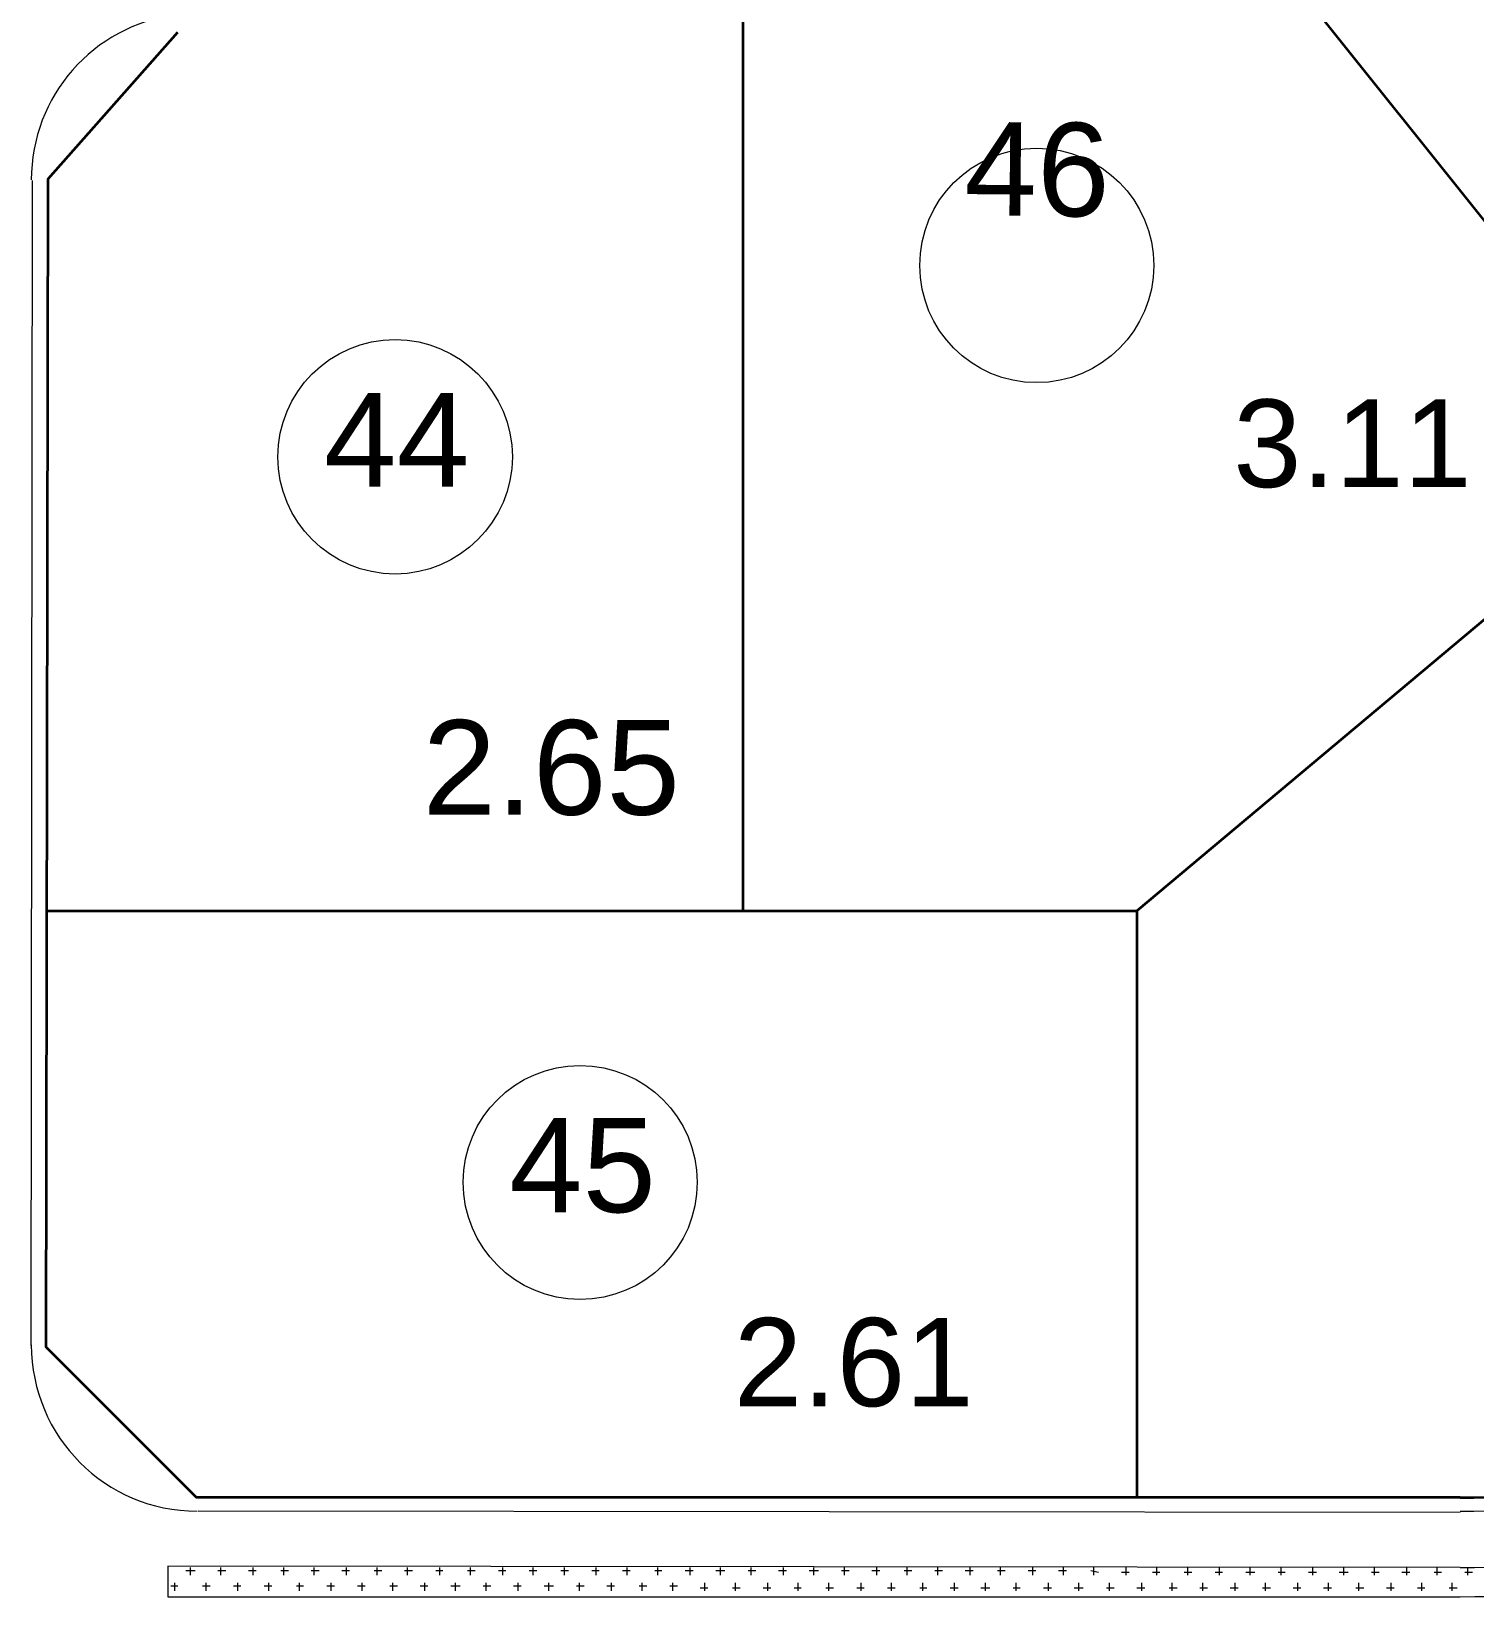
# Model space of a CAD drawing. Header units: millimetres. Extents: x -1787 to 4633, y 81 to 2259.
# Drawn here: x 3068.5 to 3361.9, y 1084.5 to 1402.8 of the extents above; entities that cross this region are included whole.
import ezdxf

# ---------------------------------------------------------------- set-up
doc = ezdxf.new("R2010")
doc.units = ezdxf.units.MM
doc.header["$MEASUREMENT"] = 0
doc.layers.get('0').update_dxf_attribs({"linetype": 'CONTINUOUS'})
doc.styles.add('Arial$001', font='arial.ttf', dxfattribs={"height": 2.232})

msp = doc.modelspace()

# ---------------------------------------------------------------- linework, layer by layer
at = {"color": 1, "linetype": 'Continuous', "lineweight": 35, "true_color": 0x000001}
for points in [[(3278.29629, 1471.25815), (3523.95988, 1164.17865), (3523.95988, 1164.17865)], [(3213.23192, 1224.01355), (3213.23192, 1435.1383), (3213.23192, 1435.1383)], [(3071.54969, 1224.01355), (3293.25501, 1224.01355), (3513.37932, 1408.62609)], [(3358.92746, 1104.70861), (3102.07522, 1104.70861), (3071.54969, 1135.23413), (3071.91454, 1372.8711), (3098.30514, 1402.66693)], [(3293.25501, 1224.01355), (3293.25501, 1104.70861), (3293.25501, 1104.70861)]]:
    msp.add_lwpolyline(points, dxfattribs=at)
at = {"color": 5, "linetype": 'Continuous', "lineweight": 20, "true_color": 0x000005}
for points in [[(3068.5093, 1135.59898), (3068.75254, 1372.50625), (3068.75254, 1372.50625)], [(3358.92746, 1101.66821), (3102.44007, 1101.91145), (3102.44007, 1101.91145)], [(3358.92746, 1090.47957), (3096.23767, 1090.72281), (3096.23767, 1084.52041), (3358.92746, 1084.52041)]]:
    msp.add_lwpolyline(points, dxfattribs=at)
at = {"color": 3, "linetype": 'Continuous', "lineweight": 15, "true_color": 0x000003}
for points in [[(3099.88614, 1089.8715), (3101.83199, 1089.8715), (3101.83199, 1089.8715)], [(3100.85906, 1088.89857), (3100.85906, 1090.47957), (3100.85906, 1090.47957)], [(3106.45338, 1089.8715), (3108.03439, 1089.8715), (3108.03439, 1089.8715)], [(3107.06146, 1088.89857), (3107.06146, 1090.47957), (3107.06146, 1090.47957)], [(3112.65578, 1089.8715), (3114.23679, 1089.8715), (3114.23679, 1089.8715)], [(3113.62871, 1088.89857), (3113.62871, 1090.47957), (3113.62871, 1090.47957)], [(3119.22303, 1089.8715), (3120.80403, 1089.8715), (3120.80403, 1089.8715)], [(3119.8311, 1088.89857), (3119.8311, 1090.47957), (3119.8311, 1090.47957)], [(3125.42542, 1089.8715), (3127.00643, 1089.8715), (3127.00643, 1089.8715)], [(3126.0335, 1088.89857), (3126.0335, 1090.47957), (3126.0335, 1090.47957)], [(3131.62782, 1089.8715), (3133.20883, 1089.8715), (3133.20883, 1089.8715)], [(3132.60075, 1088.89857), (3132.60075, 1090.47957), (3132.60075, 1090.47957)], [(3138.19507, 1089.8715), (3139.77607, 1089.8715), (3139.77607, 1089.8715)], [(3138.80314, 1088.89857), (3138.80314, 1090.47957), (3138.80314, 1090.47957)], [(3144.39746, 1089.8715), (3145.97847, 1089.8715), (3145.97847, 1089.8715)], [(3145.00554, 1088.89857), (3145.00554, 1090.47957), (3145.00554, 1090.47957)], [(3150.72148, 1089.8715), (3152.18087, 1089.8715), (3152.18087, 1089.8715)], [(3151.57279, 1088.89857), (3151.57279, 1090.47957), (3151.57279, 1090.47957)], [(3157.16711, 1089.8715), (3158.74811, 1089.8715), (3158.74811, 1089.8715)], [(3157.77518, 1088.89857), (3157.77518, 1090.47957), (3157.77518, 1090.47957)], [(3163.49112, 1089.8715), (3164.95051, 1089.8715), (3164.95051, 1089.8715)], [(3164.34243, 1088.89857), (3164.34243, 1090.47957), (3164.34243, 1090.47957)], [(3169.69352, 1089.8715), (3171.27452, 1089.8715), (3171.27452, 1089.8715)], [(3170.54483, 1088.89857), (3170.54483, 1090.47957), (3170.54483, 1090.47957)], [(3176.13915, 1089.8715), (3177.72015, 1089.8715), (3177.72015, 1089.8715)], [(3176.86884, 1088.89857), (3176.86884, 1090.47957), (3176.86884, 1090.47957)], [(3182.46316, 1089.8715), (3183.92255, 1089.8715), (3183.92255, 1089.8715)], [(3183.31447, 1088.89857), (3183.31447, 1090.47957), (3183.31447, 1090.47957)], [(3188.66556, 1089.8715), (3190.24656, 1089.8715), (3190.24656, 1089.8715)], [(3189.63848, 1088.89857), (3189.63848, 1090.47957), (3189.63848, 1090.47957)], [(3195.2328, 1089.8715), (3196.69219, 1089.8715), (3196.69219, 1089.8715)], [(3195.84088, 1088.89857), (3195.84088, 1090.47957), (3195.84088, 1090.47957)], [(3201.4352, 1089.8715), (3203.0162, 1089.8715), (3203.0162, 1089.8715)], [(3202.40813, 1088.89857), (3202.40813, 1090.47957), (3202.40813, 1090.47957)], [(3207.6376, 1089.8715), (3209.46183, 1089.8715), (3209.46183, 1089.8715)], [(3208.61052, 1088.89857), (3208.61052, 1090.47957), (3208.61052, 1090.47957)], [(3214.20484, 1089.8715), (3215.78585, 1089.8715), (3215.78585, 1089.8715)], [(3214.81292, 1088.89857), (3214.81292, 1090.47957), (3214.81292, 1090.47957)], [(3220.40724, 1089.8715), (3221.98824, 1089.8715), (3221.98824, 1089.8715)], [(3221.38017, 1088.89857), (3221.38017, 1090.47957), (3221.38017, 1090.47957)], [(3226.60964, 1089.8715), (3228.55549, 1089.8715), (3228.55549, 1089.8715)], [(3227.58256, 1088.89857), (3227.58256, 1090.47957), (3227.58256, 1090.47957)], [(3233.17688, 1089.8715), (3234.75789, 1089.8715), (3234.75789, 1089.8715)], [(3233.78496, 1088.89857), (3233.78496, 1090.47957), (3233.78496, 1090.47957)], [(3239.37928, 1089.8715), (3240.96028, 1089.8715), (3240.96028, 1089.8715)], [(3240.35221, 1088.89857), (3240.35221, 1090.47957), (3240.35221, 1090.47957)], [(3245.94653, 1089.8715), (3247.52753, 1089.8715), (3247.52753, 1089.8715)], [(3246.5546, 1088.89857), (3246.5546, 1090.47957), (3246.5546, 1090.47957)], [(3252.14892, 1089.8715), (3253.72993, 1089.8715), (3253.72993, 1089.8715)], [(3252.757, 1088.89857), (3252.757, 1090.47957), (3252.757, 1090.47957)], [(3258.35132, 1089.8715), (3259.93232, 1089.8715), (3259.93232, 1089.8715)], [(3259.32425, 1088.89857), (3259.32425, 1090.47957), (3259.32425, 1090.47957)], [(3264.91857, 1089.8715), (3266.49957, 1089.8715), (3266.49957, 1089.8715)], [(3265.52664, 1088.89857), (3265.52664, 1090.47957), (3265.52664, 1090.47957)], [(3271.12096, 1089.8715), (3272.70197, 1089.8715), (3272.70197, 1089.8715)], [(3272.09389, 1088.89857), (3272.09389, 1090.47957), (3272.09389, 1090.47957)], [(3277.32336, 1089.8715), (3278.90436, 1089.8715), (3278.90436, 1089.8715)], [(3278.29629, 1088.89857), (3278.29629, 1090.47957), (3278.29629, 1090.47957)], [(3283.89061, 1089.8715), (3285.47161, 1089.50665), (3285.47161, 1089.50665)], [(3284.49868, 1088.89857), (3284.49868, 1090.47957), (3284.49868, 1090.47957)], [(3290.093, 1089.50665), (3291.67401, 1089.50665), (3291.67401, 1089.50665)], [(3291.06593, 1088.89857), (3291.06593, 1090.47957), (3291.06593, 1090.47957)], [(3296.41702, 1089.50665), (3297.8764, 1089.50665), (3297.8764, 1089.50665)], [(3297.26833, 1088.89857), (3297.26833, 1090.47957), (3297.26833, 1090.47957)], [(3302.86265, 1089.50665), (3304.44365, 1089.50665), (3304.44365, 1089.50665)], [(3303.59234, 1088.89857), (3303.59234, 1090.47957), (3303.59234, 1090.47957)], [(3309.18666, 1089.50665), (3310.64605, 1089.50665), (3310.64605, 1089.50665)], [(3310.03797, 1088.89857), (3310.03797, 1090.47957), (3310.03797, 1090.47957)], [(3315.38906, 1089.50665), (3317.21329, 1089.50665), (3317.21329, 1089.50665)], [(3316.24037, 1088.89857), (3316.24037, 1090.47957), (3316.24037, 1090.47957)], [(3321.9563, 1089.50665), (3323.41569, 1089.50665), (3323.41569, 1089.50665)], [(3322.56438, 1088.89857), (3322.56438, 1090.47957), (3322.56438, 1090.47957)], [(3328.1587, 1089.50665), (3329.7397, 1089.50665), (3329.7397, 1089.50665)], [(3329.01001, 1088.89857), (3329.01001, 1090.47957), (3329.01001, 1090.47957)], [(3334.3611, 1089.50665), (3336.18533, 1089.50665), (3336.18533, 1089.50665)], [(3335.33402, 1088.89857), (3335.33402, 1090.47957), (3335.33402, 1090.47957)], [(3340.92834, 1089.50665), (3342.50934, 1089.50665), (3342.50934, 1089.50665)], [(3341.53642, 1088.89857), (3341.53642, 1090.47957), (3341.53642, 1090.47957)], [(3347.13074, 1089.50665), (3348.71174, 1089.50665), (3348.71174, 1089.50665)], [(3348.10366, 1088.89857), (3348.10366, 1090.47957), (3348.10366, 1090.47957)], [(3353.69798, 1089.50665), (3355.15737, 1089.50665), (3355.15737, 1089.50665)], [(3354.30606, 1088.89857), (3354.30606, 1090.47957), (3354.30606, 1090.47957)], [(3359.90038, 1089.50665), (3361.48138, 1089.50665), (3361.48138, 1089.50665)], [(3360.50846, 1088.89857), (3360.50846, 1090.47957), (3360.50846, 1090.47957)], [(3096.84575, 1086.70949), (3098.30514, 1086.70949), (3098.30514, 1086.70949)], [(3097.69706, 1085.73656), (3097.69706, 1087.31757), (3097.69706, 1087.31757)], [(3103.29138, 1086.70949), (3104.87238, 1086.70949), (3104.87238, 1086.70949)], [(3104.02107, 1085.73656), (3104.02107, 1087.31757), (3104.02107, 1087.31757)], [(3109.61539, 1086.70949), (3111.07478, 1086.70949), (3111.07478, 1086.70949)], [(3110.4667, 1085.73656), (3110.4667, 1087.31757), (3110.4667, 1087.31757)], [(3115.81779, 1086.70949), (3117.39879, 1086.70949), (3117.39879, 1086.70949)], [(3116.79071, 1085.73656), (3116.79071, 1087.31757), (3116.79071, 1087.31757)], [(3122.38503, 1086.70949), (3123.84442, 1086.70949), (3123.84442, 1086.70949)], [(3122.99311, 1085.73656), (3122.99311, 1087.31757), (3122.99311, 1087.31757)], [(3128.58743, 1086.70949), (3130.16843, 1086.70949), (3130.16843, 1086.70949)], [(3129.43874, 1085.73656), (3129.43874, 1087.31757), (3129.43874, 1087.31757)], [(3134.78983, 1086.70949), (3136.37083, 1086.70949), (3136.37083, 1086.70949)], [(3135.76275, 1085.73656), (3135.76275, 1087.31757), (3135.76275, 1087.31757)], [(3141.35707, 1086.70949), (3142.93808, 1086.70949), (3142.93808, 1086.70949)], [(3141.96515, 1085.73656), (3141.96515, 1087.31757), (3141.96515, 1087.31757)], [(3147.55947, 1086.70949), (3149.14047, 1086.70949), (3149.14047, 1086.70949)], [(3148.5324, 1085.73656), (3148.5324, 1087.31757), (3148.5324, 1087.31757)], [(3153.76187, 1086.70949), (3155.70772, 1086.70949), (3155.70772, 1086.70949)], [(3154.73479, 1085.73656), (3154.73479, 1087.31757), (3154.73479, 1087.31757)], [(3160.32911, 1086.70949), (3161.91012, 1086.70949), (3161.91012, 1086.70949)], [(3160.93719, 1085.73656), (3160.93719, 1087.31757), (3160.93719, 1087.31757)], [(3166.53151, 1086.70949), (3168.11251, 1086.70949), (3168.11251, 1086.70949)], [(3167.50444, 1085.73656), (3167.50444, 1087.31757), (3167.50444, 1087.31757)], [(3172.73391, 1086.70949), (3174.67976, 1086.70949), (3174.67976, 1086.70949)], [(3173.70683, 1085.73656), (3173.70683, 1087.31757), (3173.70683, 1087.31757)], [(3179.30115, 1086.70949), (3180.88216, 1086.70949), (3180.88216, 1086.70949)], [(3179.90923, 1085.73656), (3179.90923, 1087.31757), (3179.90923, 1087.31757)], [(3185.50355, 1086.70949), (3187.08455, 1086.70949), (3187.08455, 1086.70949)], [(3186.47648, 1085.73656), (3186.47648, 1087.31757), (3186.47648, 1087.31757)], [(3192.0708, 1086.70949), (3193.6518, 1086.70949), (3193.6518, 1086.70949)], [(3192.67887, 1085.73656), (3192.67887, 1087.31757), (3192.67887, 1087.31757)], [(3198.27319, 1086.70949), (3199.8542, 1086.70949), (3199.8542, 1086.70949)], [(3198.88127, 1085.73656), (3198.88127, 1087.31757), (3198.88127, 1087.31757)], [(3204.47559, 1086.34464), (3206.05659, 1086.34464), (3206.05659, 1086.34464)], [(3205.44852, 1085.73656), (3205.44852, 1087.31757), (3205.44852, 1087.31757)], [(3211.04284, 1086.34464), (3212.62384, 1086.34464), (3212.62384, 1086.34464)], [(3211.65091, 1085.73656), (3211.65091, 1087.31757), (3211.65091, 1087.31757)], [(3217.24523, 1086.34464), (3218.82624, 1086.34464), (3218.82624, 1086.34464)], [(3218.21816, 1085.73656), (3218.21816, 1087.31757), (3218.21816, 1087.31757)], [(3223.56925, 1086.34464), (3225.02863, 1086.34464), (3225.02863, 1086.34464)], [(3224.42056, 1085.73656), (3224.42056, 1087.31757), (3224.42056, 1087.31757)], [(3230.01488, 1086.34464), (3231.59588, 1086.34464), (3231.59588, 1086.34464)], [(3230.62295, 1085.73656), (3230.62295, 1087.31757), (3230.62295, 1087.31757)], [(3236.33889, 1086.34464), (3237.79828, 1086.34464), (3237.79828, 1086.34464)], [(3237.1902, 1085.73656), (3237.1902, 1087.31757), (3237.1902, 1087.31757)], [(3242.54129, 1086.34464), (3244.12229, 1086.34464), (3244.12229, 1086.34464)], [(3243.3926, 1085.73656), (3243.3926, 1087.31757), (3243.3926, 1087.31757)], [(3249.10853, 1086.34464), (3250.56792, 1086.34464), (3250.56792, 1086.34464)], [(3249.71661, 1085.73656), (3249.71661, 1087.31757), (3249.71661, 1087.31757)], [(3255.31093, 1086.34464), (3256.89193, 1086.34464), (3256.89193, 1086.34464)], [(3256.16224, 1085.73656), (3256.16224, 1087.31757), (3256.16224, 1087.31757)], [(3261.51333, 1086.34464), (3263.33756, 1086.34464), (3263.33756, 1086.34464)], [(3262.48625, 1085.73656), (3262.48625, 1087.31757), (3262.48625, 1087.31757)], [(3268.08057, 1086.34464), (3269.53996, 1086.34464), (3269.53996, 1086.34464)], [(3268.68865, 1085.73656), (3268.68865, 1087.31757), (3268.68865, 1087.31757)], [(3274.28297, 1086.34464), (3275.86397, 1086.34464), (3275.86397, 1086.34464)], [(3275.25589, 1085.73656), (3275.25589, 1087.31757), (3275.25589, 1087.31757)], [(3280.48537, 1086.34464), (3282.3096, 1086.34464), (3282.3096, 1086.34464)], [(3281.45829, 1085.73656), (3281.45829, 1087.31757), (3281.45829, 1087.31757)], [(3287.05261, 1086.34464), (3288.63362, 1086.34464), (3288.63362, 1086.34464)], [(3287.66069, 1085.73656), (3287.66069, 1087.31757), (3287.66069, 1087.31757)], [(3293.25501, 1086.34464), (3294.83601, 1086.34464), (3294.83601, 1086.34464)], [(3294.22793, 1085.73656), (3294.22793, 1087.31757), (3294.22793, 1087.31757)], [(3299.82225, 1086.34464), (3301.40326, 1086.34464), (3301.40326, 1086.34464)], [(3300.43033, 1085.73656), (3300.43033, 1087.31757), (3300.43033, 1087.31757)], [(3306.02465, 1086.34464), (3307.60566, 1086.34464), (3307.60566, 1086.34464)], [(3306.63273, 1085.73656), (3306.63273, 1087.31757), (3306.63273, 1087.31757)], [(3312.22705, 1086.34464), (3313.80805, 1086.34464), (3313.80805, 1086.34464)], [(3313.19998, 1085.73656), (3313.19998, 1087.31757), (3313.19998, 1087.31757)], [(3318.79429, 1086.34464), (3320.3753, 1086.34464), (3320.3753, 1086.34464)], [(3319.40237, 1085.73656), (3319.40237, 1087.31757), (3319.40237, 1087.31757)], [(3324.99669, 1086.34464), (3326.5777, 1086.34464), (3326.5777, 1086.34464)], [(3325.96962, 1085.73656), (3325.96962, 1087.31757), (3325.96962, 1087.31757)], [(3331.19909, 1086.34464), (3332.78009, 1086.34464), (3332.78009, 1086.34464)], [(3332.17202, 1085.73656), (3332.17202, 1087.31757), (3332.17202, 1087.31757)], [(3337.76633, 1086.34464), (3339.34734, 1086.34464), (3339.34734, 1086.34464)], [(3338.37441, 1085.73656), (3338.37441, 1087.31757), (3338.37441, 1087.31757)], [(3343.96873, 1086.34464), (3345.54974, 1086.34464), (3345.54974, 1086.34464)], [(3344.94166, 1085.73656), (3344.94166, 1087.31757), (3344.94166, 1087.31757)], [(3350.29275, 1086.34464), (3351.75213, 1086.34464), (3351.75213, 1086.34464)], [(3351.14406, 1085.73656), (3351.14406, 1087.31757), (3351.14406, 1087.31757)], [(3356.73837, 1086.34464), (3358.31938, 1086.34464), (3358.31938, 1086.34464)], [(3357.34645, 1085.73656), (3357.34645, 1087.31757), (3357.34645, 1087.31757)]]:
    msp.add_lwpolyline(points, dxfattribs=at)
at = {"color": 5, "linetype": 'Continuous', "lineweight": 20, "true_color": 0x000005}
for points in [[(3097.94029, 1406.19378), (3081.03572, 1404.0047), (3068.5093, 1389.65405), (3068.5093, 1372.62786)], [(3358.92746, 1101.91145), (3419.37043, 1101.91145), (3478.11079, 1122.95095), (3524.81119, 1161.25988)], [(3358.92746, 1090.47957), (3422.04597, 1090.35796), (3483.34026, 1112.24877), (3532.10813, 1152.38194)], [(3358.92746, 1084.52041), (3423.50536, 1084.52041), (3486.0158, 1106.89769), (3535.87822, 1147.88216)], [(3068.5093, 1135.72059), (3068.5093, 1117.1134), (3083.58964, 1101.91145), (3102.19684, 1101.91145)]]:
    msp.add_open_spline(points, degree=3, dxfattribs=at)
at = {"color": 7, "linetype": 'Continuous', "lineweight": 15, "true_color": 0x000007}
for points in [[(3272.82358, 1379.07349), (3259.68909, 1379.07349), (3249.10853, 1368.37132), (3249.10853, 1355.23683), (3249.10853, 1355.23683), (3249.10853, 1342.10234), (3259.68909, 1331.40016), (3272.82358, 1331.40016), (3272.82358, 1331.40016), (3286.07969, 1331.40016), (3296.66025, 1342.10234), (3296.66025, 1355.23683), (3296.66025, 1355.23683), (3296.66025, 1368.37132), (3286.07969, 1379.07349), (3272.82358, 1379.07349)], [(3142.45161, 1340.15649), (3129.31712, 1340.15649), (3118.61495, 1329.45431), (3118.61495, 1316.31982), (3118.61495, 1316.31982), (3118.61495, 1303.18533), (3129.31712, 1292.48316), (3142.45161, 1292.48316), (3142.45161, 1292.48316), (3155.5861, 1292.48316), (3166.28828, 1303.18533), (3166.28828, 1316.31982), (3166.28828, 1316.31982), (3166.28828, 1329.45431), (3155.5861, 1340.15649), (3142.45161, 1340.15649)], [(3180.03085, 1192.5151), (3166.89636, 1192.5151), (3156.3158, 1181.93454), (3156.3158, 1168.80005), (3156.3158, 1168.80005), (3156.3158, 1155.54394), (3166.89636, 1144.96338), (3180.03085, 1144.96338), (3180.03085, 1144.96338), (3193.28695, 1144.96338), (3203.86751, 1155.54394), (3203.86751, 1168.80005), (3203.86751, 1168.80005), (3203.86751, 1181.93454), (3193.28695, 1192.5151), (3180.03085, 1192.5151)]]:
    msp.add_open_spline(points, degree=3, knots=[0, 0, 0, 0, 0.0625, 0.0625, 0.0625, 0.062501, 0.125, 0.125, 0.125, 0.125001, 0.1875, 0.1875, 0.1875, 0.187501, 1, 1, 1, 1], dxfattribs=at)
at = {"color": 1, "linetype": 'Continuous', "lineweight": 35, "true_color": 0x000001}
msp.add_open_spline([(3358.92746, 1104.70861), (3418.76235, 1104.70861), (3476.77301, 1125.50488), (3522.98696, 1163.44896)], degree=3, dxfattribs=at)

# ---------------------------------------------------------------- texts
at = {"color": 7, "true_color": 0x000007, "style": 'Arial$001'}
msp.add_text('46', height=19.012222, rotation=359.4287415, dxfattribs=at).set_placement((3258.10809, 1365.45254))
for s, height, p in [('44', 19.044254, (3127.97935, 1310.26128)), ('3.11', 17.832139, (3312.83513, 1310.15403)), ('2.65', 19.244947, (3148.04593, 1243.53589)), ('45', 19.169766, (3165.6802, 1162.70371)), ('2.61', 17.947925, (3211.28607, 1123.25315))]:
    msp.add_text(s, height=height, dxfattribs=at).set_placement(p)

doc.saveas('drawing.dxf')
